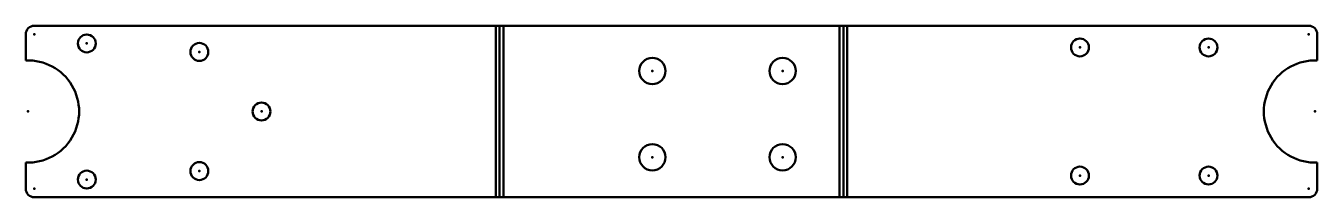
# Model space of a CAD drawing. Header units: millimetres. Extents: x -96 to 55, y -20 to 0.
import ezdxf

# ---------------------------------------------------------------- set-up
doc = ezdxf.new("R2010")
doc.units = ezdxf.units.MM
for name, color, linetype, lineweight in [('IV_ARC_CENTERS', 7, 'Continuous', 50), ('IV_BEND_DOWN', 7, 'Continuous', 50), ('IV_INTERIOR_PROFILES', 7, 'Continuous', 50), ('IV_OUTER_PROFILE', 7, 'Continuous', 50), ('IV_TANGENT', 7, 'Continuous', 50)]:
    doc.layers.add(name, color=color, linetype=linetype, lineweight=lineweight)

msp = doc.modelspace()

# ---------------------------------------------------------------- linework, layer by layer
at = {"layer": 'IV_ARC_CENTERS'}
for p in [(-95.47, -1), (54.19, -1), (-89.31, -2.07), (27.33, -2.54), (42.43, -2.54), (-76.09, -3.07), (-22.89, -5.31), (-7.59, -5.31), (-96.21, -10.07), (-68.79, -10.07), (54.93, -10.07), (-22.89, -15.45), (-7.59, -15.45), (-89.31, -18.07), (-76.09, -17.07), (27.33, -17.6), (42.43, -17.6), (-95.47, -19.14), (54.19, -19.14)]:
    msp.add_point(p, dxfattribs=at)
at = {"layer": 'IV_BEND_DOWN'}
for p, q in [((-40.83, 0), (-40.83, -20.14)), ((-0.45, -20.14), (-0.45, 0))]:
    msp.add_line(p, q, dxfattribs=at)
at = {"layer": 'IV_INTERIOR_PROFILES'}
for centre, radius in [((-89.31, -2.07), 1.05), ((27.33, -2.54), 1.05), ((42.43, -2.54), 1.05), ((-76.09, -3.07), 1.05), ((-22.89, -5.31), 1.55), ((-7.59, -5.31), 1.55), ((-68.79, -10.07), 1.05), ((-22.89, -15.45), 1.55), ((-7.59, -15.45), 1.55), ((-76.09, -17.07), 1.05), ((27.33, -17.6), 1.05), ((42.43, -17.6), 1.05), ((-89.31, -18.07), 1.05)]:
    msp.add_circle(centre, radius, dxfattribs=at)
at = {"layer": 'IV_OUTER_PROFILE'}
for p, q in [((-96.47, -4.08), (-96.47, -1)), ((-95.47, 0), (54.19, 0)), ((55.19, -1), (55.19, -4.08)), ((-96.47, -19.14), (-96.47, -16.06)), ((55.19, -16.06), (55.19, -19.14)), ((54.19, -20.14), (-95.47, -20.14))]:
    msp.add_line(p, q, dxfattribs=at)
for centre, radius, start, end in [((-95.47, -1), 1, 90, 180), ((54.19, -1), 1, 0, 90), ((-96.21, -10.07), 6, 267.5164, 92.4836), ((54.93, -10.07), 6, 87.5164, 272.4836), ((-95.47, -19.14), 1, 180, 270), ((54.19, -19.14), 1, 270, 0)]:
    msp.add_arc(centre, radius, start, end, dxfattribs=at)
at = {"layer": 'IV_TANGENT'}
for p, q in [((-41.28, -20.14), (-41.28, 0)), ((-40.38, 0), (-40.38, -20.14)), ((-0.9, -20.14), (-0.9, 0)), ((0, 0), (0, -20.14))]:
    msp.add_line(p, q, dxfattribs=at)

doc.saveas('drawing.dxf')
